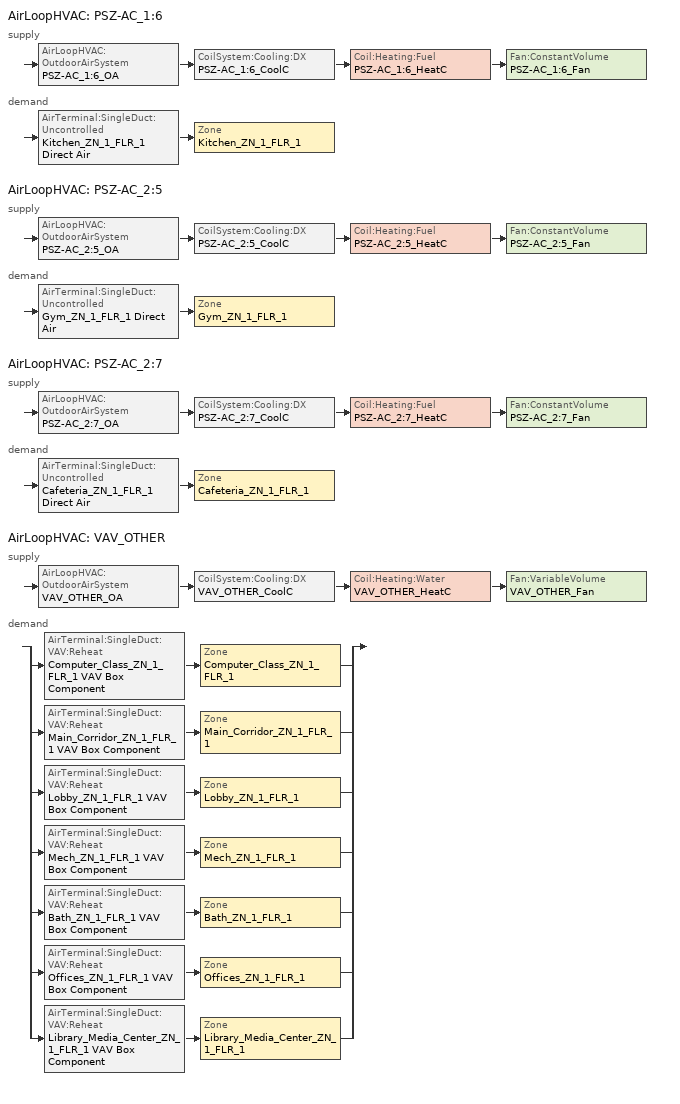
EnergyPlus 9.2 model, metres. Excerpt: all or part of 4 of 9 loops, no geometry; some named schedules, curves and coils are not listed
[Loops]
AirLoopHVAC 'PSZ-AC_1:6'
 supply: AirLoopHVAC:OutdoorAirSystem 'PSZ-AC_1:6_OA' > CoilSystem:Cooling:DX 'PSZ-AC_1:6_CoolC' > Coil:Heating:Fuel 'PSZ-AC_1:6_HeatC' > Fan:ConstantVolume 'PSZ-AC_1:6_Fan'
 demand: AirTerminal:SingleDuct:Uncontrolled 'Kitchen_ZN_1_FLR_1 Direct Air' > Zone 'Kitchen_ZN_1_FLR_1'
AirLoopHVAC 'PSZ-AC_2:5'
 supply: AirLoopHVAC:OutdoorAirSystem 'PSZ-AC_2:5_OA' > CoilSystem:Cooling:DX 'PSZ-AC_2:5_CoolC' > Coil:Heating:Fuel 'PSZ-AC_2:5_HeatC' > Fan:ConstantVolume 'PSZ-AC_2:5_Fan'
 demand: AirTerminal:SingleDuct:Uncontrolled 'Gym_ZN_1_FLR_1 Direct Air' > Zone 'Gym_ZN_1_FLR_1'
AirLoopHVAC 'PSZ-AC_2:7'
 supply: AirLoopHVAC:OutdoorAirSystem 'PSZ-AC_2:7_OA' > CoilSystem:Cooling:DX 'PSZ-AC_2:7_CoolC' > Coil:Heating:Fuel 'PSZ-AC_2:7_HeatC' > Fan:ConstantVolume 'PSZ-AC_2:7_Fan'
 demand: AirTerminal:SingleDuct:Uncontrolled 'Cafeteria_ZN_1_FLR_1 Direct Air' > Zone 'Cafeteria_ZN_1_FLR_1'
AirLoopHVAC 'VAV_OTHER'
 supply: AirLoopHVAC:OutdoorAirSystem 'VAV_OTHER_OA' > CoilSystem:Cooling:DX 'VAV_OTHER_CoolC' > Coil:Heating:Water 'VAV_OTHER_HeatC' > Fan:VariableVolume 'VAV_OTHER_Fan'
 demand: split
  | AirTerminal:SingleDuct:VAV:Reheat 'Computer_Class_ZN_1_FLR_1 VAV Box Component' > Zone 'Computer_Class_ZN_1_FLR_1'
  | AirTerminal:SingleDuct:VAV:Reheat 'Main_Corridor_ZN_1_FLR_1 VAV Box Component' > Zone 'Main_Corridor_ZN_1_FLR_1'
  | AirTerminal:SingleDuct:VAV:Reheat 'Lobby_ZN_1_FLR_1 VAV Box Component' > Zone 'Lobby_ZN_1_FLR_1'
  | AirTerminal:SingleDuct:VAV:Reheat 'Mech_ZN_1_FLR_1 VAV Box Component' > Zone 'Mech_ZN_1_FLR_1'
  | AirTerminal:SingleDuct:VAV:Reheat 'Bath_ZN_1_FLR_1 VAV Box Component' > Zone 'Bath_ZN_1_FLR_1'
  | AirTerminal:SingleDuct:VAV:Reheat 'Offices_ZN_1_FLR_1 VAV Box Component' > Zone 'Offices_ZN_1_FLR_1'
  | AirTerminal:SingleDuct:VAV:Reheat 'Library_Media_Center_ZN_1_FLR_1 VAV Box Component' > Zone 'Library_Media_Center_ZN_1_FLR_1'
[DesignSpecification:OutdoorAir]
Name | Outdoor Air Method | Outdoor Air Flow per Person | Outdoor Air Flow per Zone Floor Area
SZ DSOA Bath_ZN_1_FLR_1 | Flow/Person | 0.025
SZ DSOA Cafeteria_ZN_1_FLR_1; SZ DSOA Gym_ZN_1_FLR_1; SZ DSOA Offices_ZN_1_FLR_1 | Flow/Person | 0.01
SZ DSOA Computer_Class_ZN_1_FLR_1; SZ DSOA Kitchen_ZN_1_FLR_1; SZ DSOA Library_Media_Center_ZN_1_FLR_1 | Flow/Person | 0.008
SZ DSOA Lobby_ZN_1_FLR_1; SZ DSOA Main_Corridor_ZN_1_FLR_1 | Flow/Area |  | 0.0005
SZ DSOA Mech_ZN_1_FLR_1 | Flow/Area |  | 0.00025
[Sizing:Zone] Zone Cooling Design Supply Air Temperature Input Method=SupplyAirTemperature; Zone Cooling Design Supply Air Temperature=12.8; Zone Heating Design Supply Air Temperature Input Method=SupplyAirTemperature; Zone Heating Design Supply Air Temperature=50; Zone Cooling Design Supply Air Humidity Ratio=0.0085; Zone Heating Design Supply Air Humidity Ratio=0.008; Cooling Design Air Flow Method=DesignDay; Heating Design Air Flow Method=DesignDay
Name | Design Specification Outdoor Air Object
Bath_ZN_1_FLR_1 | SZ DSOA Bath_ZN_1_FLR_1
Cafeteria_ZN_1_FLR_1 | SZ DSOA Cafeteria_ZN_1_FLR_1
Computer_Class_ZN_1_FLR_1 | SZ DSOA Computer_Class_ZN_1_FLR_1
Gym_ZN_1_FLR_1 | SZ DSOA Gym_ZN_1_FLR_1
Kitchen_ZN_1_FLR_1 | SZ DSOA Kitchen_ZN_1_FLR_1
Library_Media_Center_ZN_1_FLR_1 | SZ DSOA Library_Media_Center_ZN_1_FLR_1
Lobby_ZN_1_FLR_1 | SZ DSOA Lobby_ZN_1_FLR_1
Main_Corridor_ZN_1_FLR_1 | SZ DSOA Main_Corridor_ZN_1_FLR_1
Mech_ZN_1_FLR_1 | SZ DSOA Mech_ZN_1_FLR_1
Offices_ZN_1_FLR_1 | SZ DSOA Offices_ZN_1_FLR_1
[Sizing:System] Type of Load to Size On=Sensible; Design Outdoor Air Flow Rate=AUTOSIZE; Preheat Design Temperature=7; Preheat Design Humidity Ratio=0.008; Precool Design Temperature=12.8; Precool Design Humidity Ratio=0.008; Central Cooling Design Supply Air Temperature=12.8; Type of Zone Sum to Use=NonCoincident; Central Cooling Design Supply Air Humidity Ratio=0.0085; Central Heating Design Supply Air Humidity Ratio=0.008; Cooling Supply Air Flow Rate Method=DesignDay; Heating Supply Air Flow Rate Method=DesignDay; System Outdoor Air Method=ZoneSum; Zone Maximum Outdoor Air Fraction=1; Cooling Design Capacity Method=CoolingDesignCapacity; Cooling Design Capacity=autosize; Heating Design Capacity Method=HeatingDesignCapacity; Heating Design Capacity=autosize; Central Cooling Capacity Control Method=OnOff
Name | Central Heating Maximum System Air Flow Ratio | Central Heating Design Supply Air Temperature | 100 Outdoor Air in Cooling | 100 Outdoor Air in Heating
PSZ-AC_1:6 | 1 | 40 | YES | YES
PSZ-AC_2:5; PSZ-AC_2:7 | 1 | 40 | No | No
VAV_OTHER | 0.3 | 16.7 | No | No
[ZoneControl:Thermostat] Control Type Schedule=Dual Zone Control Type Sched
Name | Zone or ZoneList | Control 1
Bath_ZN_1_FLR_1 Thermostat | Bath_ZN_1_FLR_1 | Bath_ZN_1_FLR_1 DualSPSched
Cafeteria_ZN_1_FLR_1 Thermostat | Cafeteria_ZN_1_FLR_1 | Cafeteria_ZN_1_FLR_1 DualSPSched
Computer_Class_ZN_1_FLR_1 Thermostat | Computer_Class_ZN_1_FLR_1 | Computer_Class_ZN_1_FLR_1 DualSPSched
Gym_ZN_1_FLR_1 Thermostat | Gym_ZN_1_FLR_1 | Gym_ZN_1_FLR_1 DualSPSched
Kitchen_ZN_1_FLR_1 Thermostat | Kitchen_ZN_1_FLR_1 | Kitchen_ZN_1_FLR_1 DualSPSched
Library_Media_Center_ZN_1_FLR_1 Thermostat | Library_Media_Center_ZN_1_FLR_1 | Library_Media_Center_ZN_1_FLR_1 DualSPSched
Lobby_ZN_1_FLR_1 Thermostat | Lobby_ZN_1_FLR_1 | Lobby_ZN_1_FLR_1 DualSPSched
Main_Corridor_ZN_1_FLR_1 Thermostat | Main_Corridor_ZN_1_FLR_1 | Main_Corridor_ZN_1_FLR_1 DualSPSched
Mech_ZN_1_FLR_1 Thermostat | Mech_ZN_1_FLR_1 | Mech_ZN_1_FLR_1 DualSPSched
Offices_ZN_1_FLR_1 Thermostat | Offices_ZN_1_FLR_1 | Offices_ZN_1_FLR_1 DualSPSched
[ThermostatSetpoint:DualSetpoint]
Name | Heating Setpoint Temperature Schedule | Cooling Setpoint Temperature Schedule
Bath_ZN_1_FLR_1 DualSPSched; Kitchen_ZN_1_FLR_1 DualSPSched; Main_Corridor_ZN_1_FLR_1 DualSPSched; Mech_ZN_1_FLR_1 DualSPSched | HTGSETP_SCH_BathCorrMechKitchen | CLGSETP_SCH_BathCorrMechKitchen
Cafeteria_ZN_1_FLR_1 DualSPSched; Computer_Class_ZN_1_FLR_1 DualSPSched; Gym_ZN_1_FLR_1 DualSPSched; Library_Media_Center_ZN_1_FLR_1 DualSPSched; Lobby_ZN_1_FLR_1 DualSPSched; Offices_ZN_1_FLR_1 DualSPSched | HTGSETP_SCH | CLGSETP_SCH
[AirTerminal:SingleDuct:Uncontrolled] Availability Schedule=ALWAYS_ON; Maximum Air Flow Rate=AUTOSIZE
Cafeteria_ZN_1_FLR_1 Direct Air; Gym_ZN_1_FLR_1 Direct Air; Kitchen_ZN_1_FLR_1 Direct Air
[AirTerminal:SingleDuct:VAV:Reheat] Availability Schedule=ALWAYS_ON; Maximum Air Flow Rate=AUTOSIZE; Zone Minimum Air Flow Input Method=Constant; Constant Minimum Air Flow Fraction=0.3; Maximum Hot Water or Steam Flow Rate=AUTOSIZE; Minimum Hot Water or Steam Flow Rate=0; Convergence Tolerance=0.001; Damper Heating Action=NORMAL
Name | Reheat Coil
Bath_ZN_1_FLR_1 VAV Box Component | Bath_ZN_1_FLR_1 VAV Box Reheat Coil
Computer_Class_ZN_1_FLR_1 VAV Box Component | Computer_Class_ZN_1_FLR_1 VAV Box Reheat Coil
Library_Media_Center_ZN_1_FLR_1 VAV Box Component | Library_Media_Center_ZN_1_FLR_1 VAV Box Reheat Coil
Lobby_ZN_1_FLR_1 VAV Box Component | Lobby_ZN_1_FLR_1 VAV Box Reheat Coil
Main_Corridor_ZN_1_FLR_1 VAV Box Component | Main_Corridor_ZN_1_FLR_1 VAV Box Reheat Coil
Mech_ZN_1_FLR_1 VAV Box Component | Mech_ZN_1_FLR_1 VAV Box Reheat Coil
Offices_ZN_1_FLR_1 VAV Box Component | Offices_ZN_1_FLR_1 VAV Box Reheat Coil
[Zone equipment]
Bath_ZN_1_FLR_1: Bath_ZN_1_FLR_1 Exhaust Fan, Bath_ZN_1_FLR_1 VAV Box Component
Cafeteria_ZN_1_FLR_1: Cafeteria_ZN_1_FLR_1 Exhaust Fan, Cafeteria_ZN_1_FLR_1 Direct Air
Computer_Class_ZN_1_FLR_1: Computer_Class_ZN_1_FLR_1 VAV Box Component
Gym_ZN_1_FLR_1: Gym_ZN_1_FLR_1 Direct Air
Kitchen_ZN_1_FLR_1: Kitchen_ZN_1_FLR_1 Exhaust Fan, Kitchen_ZN_1_FLR_1 Direct Air
Library_Media_Center_ZN_1_FLR_1: Library_Media_Center_ZN_1_FLR_1 VAV Box Component
Lobby_ZN_1_FLR_1: Lobby_ZN_1_FLR_1 VAV Box Component
Main_Corridor_ZN_1_FLR_1: Main_Corridor_ZN_1_FLR_1 VAV Box Component
Mech_ZN_1_FLR_1: Mech_ZN_1_FLR_1 VAV Box Component
Offices_ZN_1_FLR_1: Offices_ZN_1_FLR_1 VAV Box Component
[Fan:ConstantVolume] Availability Schedule=HVACOperationSchd; Pressure Rise=622; Maximum Flow Rate=AUTOSIZE; Motor In Airstream Fraction=1; EndUse Subcategory=Fan Energy
Name | Fan Total Efficiency | Motor Efficiency
PSZ-AC_1:6_Fan | 0.53625 | 0.825
PSZ-AC_2:5_Fan | 0.546 | 0.84
PSZ-AC_2:7_Fan | 0.56875 | 0.875
[Fan:VariableVolume]
VAV_OTHER_Fan: Availability Schedule=HVACOperationSchd; Fan Total Efficiency=0.5915; Pressure Rise=1109.648; Maximum Flow Rate=AUTOSIZE; Fan Power Minimum Flow Rate Input Method=FixedFlowRate; Fan Power Minimum Air Flow Rate=0; Motor Efficiency=0.91; Motor In Airstream Fraction=1; Fan Power Coefficient 1=0.0407599; Fan Power Coefficient 2=0.088045; Fan Power Coefficient 3=-0.0729261; Fan Power Coefficient 4=0.94374; Fan Power Coefficient 5=0; EndUse Subcategory=Fan Energy
[Fan:ZoneExhaust] Availability Schedule=HVACOperationSchd; EndUse Subcategory=Zone Exhaust Fans
Name | Fan Total Efficiency | Pressure Rise | Maximum Flow Rate
Bath_ZN_1_FLR_1 Exhaust Fan | 0.338 | 125 | 0.2832
Cafeteria_ZN_1_FLR_1 Exhaust Fan | 1 | 1.0e-006 | 1.3554
Kitchen_ZN_1_FLR_1 Exhaust Fan | 1 | 1.0e-006 | 0.2016
[Coil:Cooling:DX:SingleSpeed] Availability Schedule=ALWAYS_ON; Gross Rated Total Cooling Capacity=AUTOSIZE; Gross Rated Sensible Heat Ratio=AUTOSIZE; Rated Air Flow Rate=AUTOSIZE; Total Cooling Capacity Function of Temperature Curve=Cool-Cap-fT; Total Cooling Capacity Function of Flow Fraction Curve=ConstantCubic; Energy Input Ratio Function of Temperature Curve=Cool-EIR-fT; Energy Input Ratio Function of Flow Fraction Curve=ConstantCubic; Part Load Fraction Correlation Curve=Cool-PLF-fPLR
Name | Gross Rated Cooling COP
PSZ-AC_1:6_CoolC DXCoil | 3.66668
PSZ-AC_2:5_CoolC DXCoil | 3.50016
[Coil:Cooling:DX:TwoSpeed] Availability Schedule=ALWAYS_ON; High Speed Gross Rated Total Cooling Capacity=AUTOSIZE; High Speed Rated Sensible Heat Ratio=AUTOSIZE; High Speed Rated Air Flow Rate=AUTOSIZE; Total Cooling Capacity Function of Temperature Curve=Measured_CoolCStandard10Ton_CapFT; Total Cooling Capacity Function of Flow Fraction Curve=Measured_CoolCStandard10Ton_CapFF; Energy Input Ratio Function of Temperature Curve=Measured_CoolCStandard10Ton_EIRFT; Energy Input Ratio Function of Flow Fraction Curve=Measured_CoolCStandard10Ton_EIRFFF; Part Load Fraction Correlation Curve=No_PLR_Degredation; Low Speed Gross Rated Total Cooling Capacity=AUTOSIZE; Low Speed Gross Rated Sensible Heat Ratio=AUTOSIZE; Low Speed Rated Air Flow Rate=AUTOSIZE; Low Speed Total Cooling Capacity Function of Temperature Curve=Measured_LowSpeedCoolCapLSFT; Low Speed Energy Input Ratio Function of Temperature Curve=Measured_LowSpeedCoolEIRLSFT
Name | High Speed Gross Rated Cooling COP | Low Speed Gross Rated Cooling COP
PSZ-AC_2:7_CoolC DXCoil | 3.30033 | 3.34947
VAV_OTHER_CoolC DXCoil | 3.23372 | 3.28187
[Coil:Heating:Water]
VAV_OTHER_HeatC: Availability Schedule=ALWAYS_ON; UFactor Times Area Value=AUTOSIZE; Maximum Water Flow Rate=AUTOSIZE; Performance Input Method=UFactorTimesAreaAndDesignWaterFlowRate; Rated Capacity=AUTOSIZE; Rated Inlet Water Temperature=82.2; Rated Inlet Air Temperature=16.6; Rated Outlet Water Temperature=71.1; Rated Outlet Air Temperature=32.2
[Coil:Heating:Fuel] Availability Schedule=ALWAYS_ON; Fuel Type=NaturalGas; Nominal Capacity=AUTOSIZE
Name | Burner Efficiency
PSZ-AC_1:6_HeatC | 0.8
PSZ-AC_2:5_HeatC; PSZ-AC_2:7_HeatC | 0.78
[CoilSystem:Cooling:DX] Availability Schedule=ALWAYS_ON
Name | Cooling Coil
PSZ-AC_1:6_CoolC | PSZ-AC_1:6_CoolC DXCoil
PSZ-AC_2:5_CoolC | PSZ-AC_2:5_CoolC DXCoil
PSZ-AC_2:7_CoolC | PSZ-AC_2:7_CoolC DXCoil
VAV_OTHER_CoolC | VAV_OTHER_CoolC DXCoil
[Controller:WaterCoil]
VAV_OTHER_HeatC_Controller: Control Variable=Temperature; Action=Normal; Actuator Variable=Flow; Controller Convergence Tolerance=0.0001; Maximum Actuated Flow=AUTOSIZE; Minimum Actuated Flow=0
[Controller:OutdoorAir] Minimum Outdoor Air Flow Rate=AUTOSIZE; Maximum Outdoor Air Flow Rate=AUTOSIZE; Economizer Control Action Type=ModulateFlow; Economizer Maximum Limit DryBulb Temperature=28; Economizer Maximum Limit Enthalpy=64000; Economizer Minimum Limit DryBulb Temperature=-100; Lockout Type=NoLockout; Minimum Limit Type=FixedMinimum; Minimum Outdoor Air Schedule=MinOA_Sched
Name | Economizer Control Type
PSZ-AC_1:6_OA_Controller; PSZ-AC_2:5_OA_Controller | NoEconomizer
PSZ-AC_2:7_OA_Controller; VAV_OTHER_OA_Controller | DifferentialDryBulb
[AirLoopHVAC] Design Supply Air Flow Rate=AUTOSIZE
PSZ-AC_1:6; PSZ-AC_2:5; PSZ-AC_2:7; VAV_OTHER
[SetpointManager:Scheduled]
VAV_OTHER SAT setpoint: Control Variable=Temperature; Schedule=Seasonal-Reset-Supply-Air-Temp-Sch; Setpoint Node or NodeList=VAV_OTHER Supply Equipment Outlet Node
[SetpointManager:SingleZone:Reheat] Control Variable=Temperature; Minimum Supply Air Temperature=10; Maximum Supply Air Temperature=50
Name | Control Zone | Setpoint Node or NodeList
SupAirTemp MngrCafeteria_ZN_1_FLR_1 | Cafeteria_ZN_1_FLR_1 | PSZ-AC_2:7 Supply Equipment Outlet Node
SupAirTemp MngrGym_ZN_1_FLR_1 | Gym_ZN_1_FLR_1 | PSZ-AC_2:5 Supply Equipment Outlet Node
SupAirTemp MngrKitchen_ZN_1_FLR_1 | Kitchen_ZN_1_FLR_1 | PSZ-AC_1:6 Supply Equipment Outlet Node
[SetpointManager:MixedAir] Control Variable=Temperature
Name | Setpoint Node or NodeList
PSZ-AC_1:6_CoolC SAT Manager | PSZ-AC_1:6_CoolC-PSZ-AC_1:6_HeatCNode
PSZ-AC_1:6_HeatC MixedAir Manager | PSZ-AC_1:6_HeatC-PSZ-AC_1:6_FanNode
PSZ-AC_1:6_OAMixed Air Temp Manager | PSZ-AC_1:6_OA-PSZ-AC_1:6_CoolCNode
PSZ-AC_2:5_CoolC SAT Manager | PSZ-AC_2:5_CoolC-PSZ-AC_2:5_HeatCNode
PSZ-AC_2:5_HeatC MixedAir Manager | PSZ-AC_2:5_HeatC-PSZ-AC_2:5_FanNode
PSZ-AC_2:5_OAMixed Air Temp Manager | PSZ-AC_2:5_OA-PSZ-AC_2:5_CoolCNode
PSZ-AC_2:7_CoolC SAT Manager | PSZ-AC_2:7_CoolC-PSZ-AC_2:7_HeatCNode
PSZ-AC_2:7_HeatC MixedAir Manager | PSZ-AC_2:7_HeatC-PSZ-AC_2:7_FanNode
PSZ-AC_2:7_OAMixed Air Temp Manager | PSZ-AC_2:7_OA-PSZ-AC_2:7_CoolCNode
VAV_OTHER_CoolC SAT Manager | VAV_OTHER_CoolC-VAV_OTHER_HeatCNode
VAV_OTHER_HeatC SAT Manager | VAV_OTHER_HeatC-VAV_OTHER_FanNode
VAV_OTHER_OAMixed Air Temp Manager | VAV_OTHER_OA-VAV_OTHER_CoolCNode
[Refrigeration:Case] Availability Schedule=ALWAYS_ON; Zone=Kitchen_ZN_1_FLR_1; Rated Ambient Temperature=23.88; Rated Ambient Relative Humidity=55; Rated Total Cooling Capacity per Unit Length=734; Case Length=3.66; Latent Case Credit Curve Type=CaseTemperatureMethod; Standard Case Lighting Power per Unit Length=33; Case Lighting Schedule=BLDG_LIGHT_SCH; Fraction of Lighting Energy to Case=1; Case AntiSweat Heater Power per Unit Length=0; Minimum AntiSweat Heater Power per Unit Length=0; AntiSweat Heater Control Type=None; Humidity at Zero AntiSweat Heater Energy=0; Case Height=0; Defrost Energy Correction Curve Type=None; Under Case HVAC Return Air Fraction=0
Name | Rated Latent Heat Ratio | Rated Runtime Fraction | Case Operating Temperature | Latent Case Credit Curve | Standard Case Fan Power per Unit Length | Operating Case Fan Power per Unit Length | Fraction of AntiSweat Heater Energy to Case | Case Defrost Power per Unit Length | Case Defrost Type | Case Defrost Schedule | Case Defrost DripDown Schedule | Refrigerated Case Restocking Schedule | Case Credit Fraction Schedule
Kitchen_ZN_1_FLR_1_Case:1_WALKINFREEZER | 0.1 | 0.4 | -23 | Kitchen_ZN_1_FLR_1_Case:1_WALKINFREEZERSingleShelfHorizontal_LatentEnergyMult | 68.3 | 68.3 | 0 | 547 | ELECTRIC | Kitchen_ZN_1_FLR_1_Case:1_WALKINFREEZER_CaseDefrost2aDaySched | Kitchen_ZN_1_FLR_1_Case:1_WALKINFREEZER_CaseDripDown2aDaySched | Kitchen_ZN_1_FLR_1_Case:1_WALKINFREEZER_WalkInStockingSched | Kitchen_ZN_1_FLR_1_Case:1_WALKINFREEZER_CaseCreditReduxSched
Kitchen_ZN_1_FLR_1_Case:2_SELFCONTAINEDDISPLAYCASE | 0.08 | 0.85 | 2 | Kitchen_ZN_1_FLR_1_Case:2_SELFCONTAINEDDISPLAYCASEMultiShelfVertical_LatentEnergyMult | 55 | 55 | 0.2 | 0 | NONE |  |  | Kitchen_ZN_1_FLR_1_Case:2_SELFCONTAINEDDISPLAYCASE_CaseStockingSched
[Refrigeration:CompressorRack] Heat Rejection Location=OUTDOORS; Design Condenser Fan Power=350; Condenser Type=AIRCOOLED
Name | Design Compressor Rack COP | Compressor Rack COP Function of Temperature Curve | Condenser Fan Power Function of Temperature Curve | EndUse Subcategory | Refrigeration Case Name or WalkIn Name or CaseAndWalkInList
RACK1 | 1.5 | RACK1_RackCOPfTCurve | RACK1_RackCondFanCurve2 | Low Temp Refrigeration | Kitchen_ZN_1_FLR_1_Case:1_WALKINFREEZER
RACK2 | 3 | RACK2_RackCOPfTCurve |  | Med Temp Refrigeration | Kitchen_ZN_1_FLR_1_Case:2_SELFCONTAINEDDISPLAYCASE
[Schedule:Compact]
ALWAYS_ON: Through: 12/31, For: AllDays, Until: 24:00, 1
BLDG_LIGHT_SCH: Through: 6/30, For: Weekdays SummerDesignDay, Until: 07:00, 0.1773, Until: 21:00, 0.9, Until: 24:00, 0.1773, For: AllOtherDays, Until: 24:00, 0.1773, Through: 9/1, For: Weekdays SummerDesignDay, Until: 08:00, 0.1773, Until: 20:00, 0.5, Until: 24:00, 0.1773, For: AllOtherDays, Until: 24:00, 0.1773, Through: 12/31, For: Weekdays SummerDesignDay, Until: 07:00, 0.1773, Until: 21:00, 0.9, Until: 24:00, 0.1773, For: AllOtherDays, Until: 24:00, 0.1773
HVACOperationSchd; MinOA_Sched: Through: 12/31, For: Weekdays SummerDesignDay, Until: 06:00, 0, Until: 21:00, 1, Until: 24:00, 0, For: AllOtherDays, Until: 24:00, 0
Seasonal-Reset-Supply-Air-Temp-Sch: Through: 12/31, For: AllDays, Until: 24:00, 12.8
Dual Zone Control Type Sched: Through: 12/31, For: AllDays, Until: 24:00, 4
Kitchen_ZN_1_FLR_1_Case:1_WALKINFREEZER_CaseCreditReduxSched: Through: 12/31, For:AllDays, Interpolate:No, Until: 7:00, 0.2, Until: 21:00, 0.4, Until: 24:00, 0.2
Kitchen_ZN_1_FLR_1_Case:1_WALKINFREEZER_CaseDefrost2aDaySched: Through: 12/31, For:AllDays, Interpolate:Average, Until: 11:00, 0, Until: 11:20, 1, Until: 23:00, 0, Until: 23:20, 1, Until: 24:00, 0
Kitchen_ZN_1_FLR_1_Case:1_WALKINFREEZER_CaseDripDown2aDaySched: Through: 12/31, For:AllDays, Interpolate:Average, Until: 11:00, 0, Until: 11:30, 1, Until: 23:00, 0, Until: 23:30, 1, Until: 24:00, 0
Kitchen_ZN_1_FLR_1_Case:1_WALKINFREEZER_WalkInStockingSched: Through: 12/31, For: Tuesday Friday, Until: 4:00, 0, Until: 5:00, 725, Until: 6:00, 417, Until: 7:00, 290, Until: 24:00, 0, For: AllOtherDays, Until: 4:00, 0, Until: 5:00, 125, Until: 6:00, 117, Until: 7:00, 90, Until: 19:00, 0, Until: 20:00, 125, Until: 21:00, 117, Until: 22:00, 90, Until: 24:00, 0
Kitchen_ZN_1_FLR_1_Case:2_SELFCONTAINEDDISPLAYCASE_CaseStockingSched: Through: 12/31, For:AllDays, Until: 6:00, 0, Until: 7:00, 50, Until: 9:00, 70, Until: 10:00, 80, Until: 11:00, 70, Until: 13:00, 50, Until: 14:00, 80, Until: 15:00, 90, Until: 16:00, 80, Until: 24:00, 0
[Curve:Quadratic]
Name | Coefficient1 Constant | Coefficient2 x | Coefficient3 x2 | Minimum Value of x | Maximum Value of x | Minimum Curve Output | Maximum Curve Output
Cool-PLF-fPLR | 0.909496 | 0.0986477 | -0.00819488 | 0 | 1 | 0.7 | 1
Measured_CoolCStandard10Ton_CapFF | 0.7685 | 0.2315 | 0 | 0.776 | 1.197
Measured_CoolCStandard10Ton_EIRFFF | 1.192 | -0.1917 | 0 | 0.776 | 1.197
No_PLR_Degredation | 1 | 0 | 0 | 0 | 1
RACK1_RackCOPfTCurve | 1.7603 | -0.0377 | 0.0004 | 10 | 35
RACK1_RackCondFanCurve2 | 0 | 0.0286 | 0 | 0 | 35
[Curve:Cubic]
Name | Coefficient1 Constant | Coefficient2 x | Coefficient3 x2 | Coefficient4 x3 | Minimum Value of x | Maximum Value of x
ConstantCubic | 1 | 0 | 0 | 0 | -100 | 100
Kitchen_ZN_1_FLR_1_Case:1_WALKINFREEZERSingleShelfHorizontal_LatentEnergyMult | 0.020376 | 0.00024378 | 1.14e-05 | 1.811e-07 | -35 | 20
Kitchen_ZN_1_FLR_1_Case:2_SELFCONTAINEDDISPLAYCASEMultiShelfVertical_LatentEnergyMult | 0.0265263 | 0.00107803 | -6.02558e-05 | 1.23732e-06 | -35 | 20
[Curve:Biquadratic]
Name | Coefficient1 Constant | Coefficient2 x | Coefficient3 x2 | Coefficient4 y | Coefficient5 y2 | Coefficient6 xy | Minimum Value of x | Maximum Value of x | Minimum Value of y | Maximum Value of y
Cool-Cap-fT | 0.971212 | -0.0152755 | 0.00144345 | -0.00039321 | -6.8364e-06 | -0.000290596 | -100 | 100 | -100 | 100
Cool-EIR-fT | 0.286871 | 0.0239022 | -0.000810648 | 0.0134585 | 0.000338936 | -0.000487004 | -100 | 100 | -100 | 100
Measured_LowSpeedCoolCapLSFT | 0.4136 | 0.03105 | 0 | 0.006952 | -0.0002128 | 0 | 11.1 | 29.4 | 10 | 50.3
Measured_CoolCStandard10Ton_CapFT | 0.52357 | 0.03478 | 0 | -0.001915 | -0.00010838 | 0 | 11.1 | 29.4 | 10 | 50.3
Measured_LowSpeedCoolEIRLSFT | 1.1389 | -0.04518 | 0.0014298 | 0.006044 | 0.0006745 | -0.0012325 | 11.1 | 29.4 | 10 | 50.3
Measured_CoolCStandard10Ton_EIRFT | 0.9847 | -0.04285 | 0.0013562 | 0.009934 | 0.0006398 | -0.001169 | 11.1 | 29.4 | 10 | 50.3
